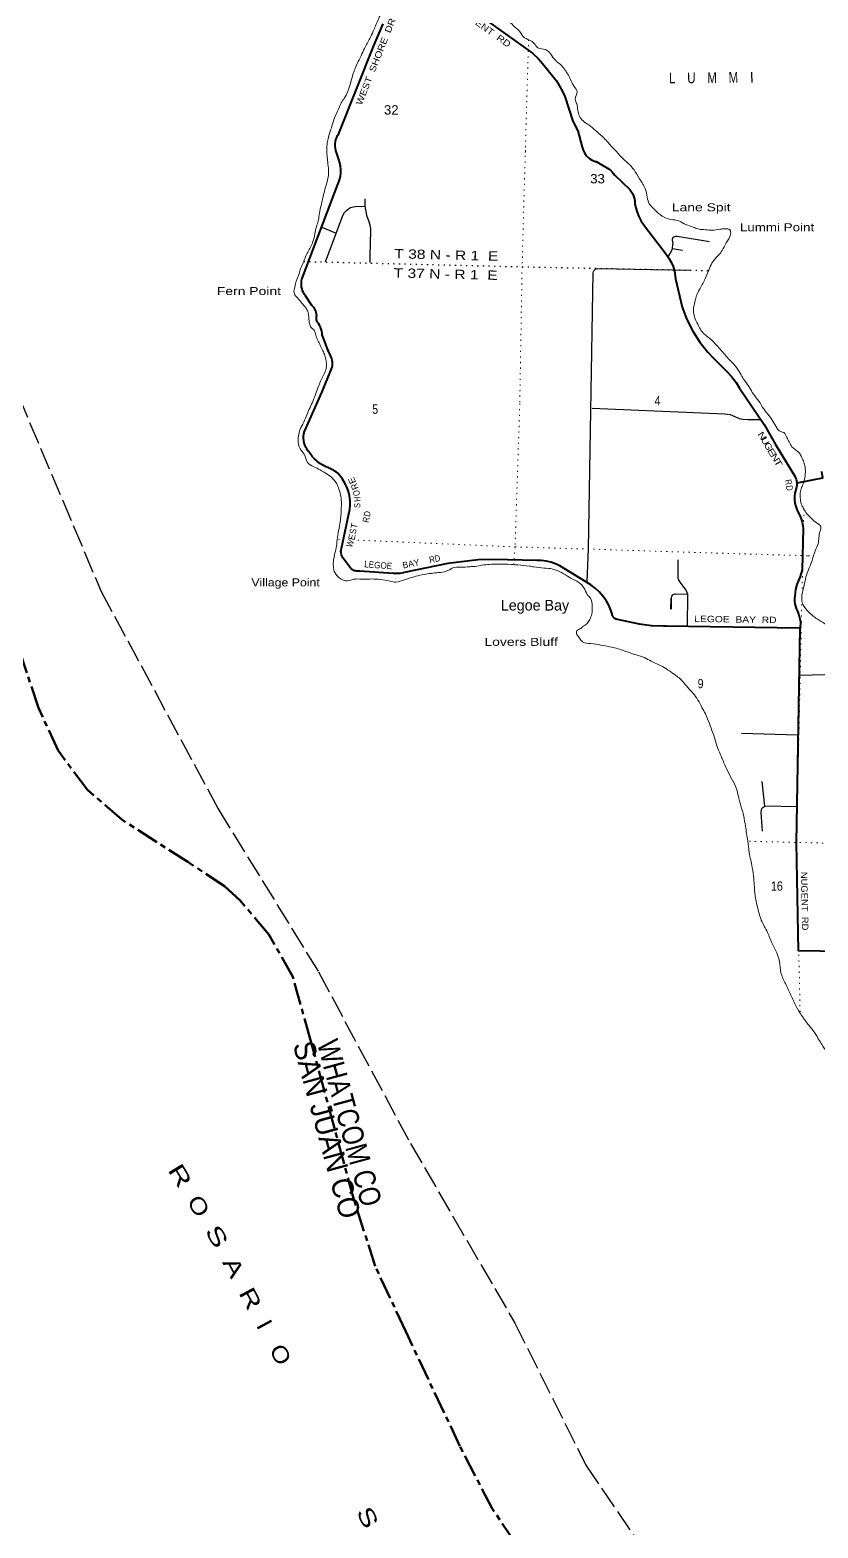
# Model space of a CAD drawing. Header units: feet. Extents: x -489137 to -242534, y 368785 to 558127.
# Drawn here: x -424215 to -409444, y 433304 to 461387 of the extents above; entities that cross this region are included whole.
import ezdxf

# ---------------------------------------------------------------- set-up
doc = ezdxf.new("R2010")
doc.units = ezdxf.units.FT
doc.header["$LTSCALE"] = 70
for name, pattern in [('DOTTED', [1.5, 0.3, -1.2]), ('LONG_DASH_SHORT_DASH', [9.9, 6, -1.2, 1.5, -1.2]), ('LONG_DASHED', [7.5, 6, -1.5])]:
    doc.linetypes.add(name, pattern=pattern)
for name, color, linetype, lineweight in [('11', 7, 'LONG_DASH_SHORT_DASH', 60), ('26', 7, 'Continuous', 40), ('27', 7, 'Continuous', 13), ('29', 7, 'Continuous', 25), ('33', 7, 'LONG_DASHED', 25), ('39', 7, 'Continuous', 13), ('6', 7, 'DOTTED', 25), ('7', 7, 'DOTTED', 13)]:
    doc.layers.add(name, color=color, linetype=linetype, lineweight=lineweight)
for name, color, linetype in [('12', 7, 'Continuous'), ('41', 7, 'Continuous'), ('42', 7, 'Continuous')]:
    doc.layers.add(name, color=color, linetype=linetype)

msp = doc.modelspace()

# ---------------------------------------------------------------- linework, layer by layer
at = {"layer": '11'}
msp.add_lwpolyline([(-415128.06, 433039.32), (-415549.34, 433668.82), (-416156.04, 434837.43), (-417171.81, 436985.37), (-417742.78, 438210.23), (-418144.67, 439461.84), (-418957.24, 442448.37), (-419287.44, 443639.68), (-419736.65, 444431.58), (-420276.04, 445067.3), (-420568.12, 445337.09), (-421255.98, 445789.53), (-422494.75, 446584.86), (-423139.83, 447142.95), (-423685.56, 447877.58), (-424055.2, 448681.17), (-424466.32, 449912.22)], dxfattribs=at)
at = {"layer": '26'}
for points in [[(-416560.43, 462217.79), (-414926.59, 461048.95), (-414799.1, 460953.04), (-414682.34, 460844.32), (-414577.59, 460723.99), (-414551.6, 460689.8), (-414347.81, 460433.97), (-414245.1, 460259.45), (-414189.33, 460142.85), (-414037.22, 459675.9), (-413946.72, 459495.68), (-413865.32, 459192.29), (-413855.03, 459155.42), (-413840.95, 459119.83), (-413823.22, 459085.9), (-413802.04, 459054.02), (-413777.64, 459024.52), (-413750.3, 458997.73)], [(-418558.62, 455225.37), (-418569.87, 455255.89), (-418584.25, 455285.06), (-418626.99, 455377.12), (-418740.32, 455673.22), (-418741.46, 455703.26), (-418746.53, 455741.95), (-418755.63, 455779.9), (-418768.64, 455816.69), (-418785.42, 455851.91), (-418805.8, 455885.19), (-418814.57, 455895.45), (-418823.61, 455908.36), (-418831.24, 455922.15), (-418837.4, 455936.66), (-418842, 455951.73), (-418845, 455967.2), (-418846.37, 455982.9), (-418846.09, 455998.66), (-418844.17, 456014.31), (-418840.62, 456029.66), (-418840.77, 456034.22), (-418843.31, 456061.37), (-418848.67, 456088.11), (-418856.8, 456114.14), (-418867.6, 456139.18), (-418880.97, 456162.95), (-418896.74, 456185.19), (-418914.76, 456205.67), (-418934.81, 456224.14), (-419051.56, 456405.01), (-419070.62, 456431.28), (-419089.18, 456463.01), (-419104.31, 456496.5), (-419115.87, 456531.39), (-419123.71, 456567.3), (-419127.76, 456603.84), (-419127.96, 456640.59), (-419124.32, 456677.17), (-419116.88, 456713.16), (-419105.72, 456748.18), (-418435.87, 458511.72), (-418432.23, 458520.55), (-418411.54, 458580.76), (-418397.25, 458642.81), (-418389.53, 458706.01), (-418388.46, 458769.66), (-418394.05, 458833.09), (-418406.24, 458895.58), (-418424.89, 458956.45), (-418456.82, 459054.33), (-418471.86, 459090.44), (-418483.72, 459129.77), (-418491.39, 459170.13), (-418494.81, 459211.08), (-418493.92, 459252.15), (-418488.75, 459292.91), (-418479.34, 459332.9), (-418465.81, 459371.69), (-418448.29, 459408.85), (-418426.99, 459443.98), (-417765.7, 461106.59), (-417592.22, 461504.85)], [(-413750.3, 458997.73), (-413720.3, 458973.95), (-413687.98, 458953.43), (-413653.7, 458936.41), (-413617.82, 458923.06), (-413603.37, 458918.85), (-413424.1, 458815.33), (-413391.69, 458799.36), (-413361.13, 458780.08), (-413332.75, 458757.71), (-413306.87, 458732.5), (-413283.76, 458704.72), (-413263.68, 458674.68), (-413261.98, 458671.78), (-412971.82, 458395.62), (-412945.19, 458358.85), (-412922.55, 458319.5), (-412904.15, 458278), (-412890.18, 458234.8), (-412880.81, 458190.38), (-412876.13, 458145.22), (-412875.58, 458120.19), (-412847.01, 458010.34), (-412807.11, 457904.08), (-412756.32, 457802.58), (-412699.76, 457713.35), (-412290.61, 457183.45), (-412239.89, 457110.8), (-412197.04, 457033.25), (-412162.53, 456951.63), (-412136.75, 456866.86), (-412119.96, 456779.86), (-412114.07, 456723.99), (-411989.85, 456190.98), (-411903.64, 455961.89), (-411793.96, 455743.06), (-411662.01, 455536.9), (-411509.23, 455345.66), (-411405.32, 455236.05), (-411162.87, 454991.41), (-411065.98, 454889.16), (-410980.3, 454777.33), (-410913.56, 454669.51), (-410452.24, 453988.87), (-410241.19, 453617.57), (-409878.15, 453020.03), (-409864.71, 452993.43), (-409854.12, 452965.56), (-409846.5, 452936.74), (-409841.94, 452907.28), (-409840.48, 452877.5), (-409842.14, 452847.74), (-409846.75, 452819.01), (-409876.12, 452705.77), (-409882.71, 452643.33), (-409882.74, 452580.53), (-409876.21, 452518.08), (-409863.18, 452456.65), (-409843.8, 452396.91), (-409818.29, 452339.54), (-409787.2, 452285.57), (-409760.72, 452223.88), (-409740.83, 452159.76), (-409727.75, 452093.9), (-409722.47, 452043.27), (-409740.8, 451267.23), (-409779.7, 451143.89), (-409791.92, 451112.5), (-409838.95, 450992.69), (-409865.86, 450899.91), (-409881.07, 450774.87), (-409885.29, 450727.17), (-409884.5, 450679.28), (-409878.7, 450631.74), (-409867.97, 450585.06), (-409852.42, 450539.76), (-409835.64, 450502.91), (-409806.39, 450425.89), (-409785.36, 450346.23), (-409775.85, 450290.88), (-409777.79, 450175.51)], [(-409777.79, 450175.51), (-409800.03, 450175.82), (-412289.05, 450211.06), (-412341.92, 450209.17), (-412566.53, 450215.67), (-412789.23, 450245.6), (-413205.18, 450336.73), (-413211.2, 450337.65), (-413222.8, 450340.37), (-413234.05, 450344.29), (-413244.83, 450349.37), (-413255.02, 450355.54), (-413264.5, 450362.74), (-413273.19, 450370.9), (-413280.97, 450379.91), (-413287.77, 450389.7), (-413293.5, 450400.14), (-413298.12, 450411.12), (-413301.56, 450422.52), (-413303.79, 450434.22), (-413327.73, 450508.2), (-413368.16, 450602.47), (-413418.21, 450692), (-413477.35, 450775.81), (-413544.93, 450852.98), (-413620.21, 450922.66), (-413702.35, 450984.09), (-414283.48, 451340.21), (-414286.83, 451342.03), (-414367.69, 451380.28), (-414452.11, 451409.87), (-414539.15, 451430.48), (-414627.87, 451441.87), (-414717.3, 451443.92), (-415541.13, 451462.15), (-415813.84, 451452.49), (-416385.43, 451387.83), (-417203.86, 451215.79), (-417216.5, 451212.55), (-417279.79, 451200.52), (-417343.99, 451195.16), (-417408.39, 451196.54), (-418034.8, 451241.11), (-418059.89, 451242.9), (-418084.8, 451241.77), (-418098.08, 451242.4), (-418115.64, 451245.1), (-418132.83, 451249.62), (-418149.45, 451255.91), (-418165.32, 451263.91), (-418180.27, 451273.52), (-418194.13, 451284.63), (-418350.71, 451488.73), (-418360.3, 451505.34), (-418370.07, 451526.74), (-418377.56, 451549.05), (-418382.67, 451572.01), (-418385.35, 451595.39), (-418385.58, 451618.91), (-418383.34, 451642.33), (-418378.67, 451665.39), (-418216.95, 452405.78), (-418211.76, 452481.03), (-418214.3, 452566.69), (-418225.78, 452651.62), (-418246.07, 452734.88), (-418274.95, 452815.57), (-418312.11, 452892.79), (-418357.14, 452965.71), (-418409.54, 453033.52), (-418422.73, 453050.61), (-418445.81, 453075.74), (-418471.4, 453098.33), (-418499.2, 453118.12), (-418528.93, 453134.9), (-418560.24, 453148.47), (-418724.25, 453230.34), (-418780.83, 453262.81), (-418833.88, 453301.12), (-418882.63, 453344.76), (-418926.56, 453393.27), (-418965.17, 453446.09), (-419017.81, 453517.74), (-419028.57, 453534.46), (-419048.41, 453571.28), (-419064.3, 453609.96), (-419076.06, 453650.09), (-419083.56, 453691.24), (-419086.72, 453732.94), (-419085.5, 453774.74), (-419079.92, 453816.19), (-419070.04, 453856.82), (-418744.87, 454589.15), (-418573.01, 455003.63), (-418561.19, 455033.32), (-418552.35, 455064.62), (-418546.83, 455096.68), (-418544.7, 455129.14), (-418545.96, 455161.64), (-418550.62, 455193.84), (-418558.62, 455225.37)], [(-409837.58, 452898.92), (-409351.58, 452990.91), (-409370.79, 453112.74)], [(-405834.55, 444061.08), (-409811.39, 444124.15), (-409845.55, 446150.45), (-409777.79, 450175.51)]]:
    msp.add_lwpolyline(points, dxfattribs=at)
at = {"layer": '29'}
for p, q in [((-417938.87, 458222.24), (-417936.25, 458084.3)), ((-418678.75, 457039.56), (-418349.7, 457910.87)), ((-418745.39, 457691.4), (-418477.95, 457575.29)), ((-417836.06, 457030.5), (-417830.23, 457511.76)), ((-412084.38, 457519.41), (-411480.63, 457422.45)), ((-412169.41, 457291.53), (-411983.42, 457261.66)), ((-413571.97, 456917.27), (-411829.2, 456885.48)), ((-413677.06, 454298.72), (-411190.71, 454191.09)), ((-412121.57, 450814.28), (-411885.47, 450813.37)), ((-411891, 450198.15), (-411885.47, 450813.37)), ((-412200.81, 450526.74), (-412195.3, 450734.66)), ((-409793.38, 449293.39), (-408846.81, 449314.85)), ((-410877.88, 448206.23), (-409822.01, 448176.23)), ((-410482.85, 446367.97), (-410508.49, 446720.56))]:
    msp.add_line(p, q, dxfattribs=at)
for points in [[(-418349.7, 457910.87), (-418320.24, 457964.83), (-418285.12, 458002.31), (-418245.31, 458035.11), (-418205.51, 458058.53), (-418154, 458072.59), (-418118.88, 458077.27), (-417936.25, 458084.3)], [(-417940.93, 458084.12), (-417905.81, 457917.97), (-417866.01, 457798.5), (-417837.91, 457700.11), (-417830.89, 457653.26), (-417830.25, 457510.26)], [(-412169.7, 457290.94), (-412163.58, 457363.93), (-412162.41, 457387.35), (-412171.77, 457449.43), (-412171.77, 457471.69), (-412167.09, 457486.92), (-412154.21, 457503.32), (-412143.68, 457511.51), (-412129.63, 457518.54), (-412112.07, 457522.06), (-412095.68, 457522.06), (-412084.38, 457519.41)], [(-412254.89, 457133.18), (-412218.6, 457194.09), (-412192.85, 457243.28), (-412169.41, 457291.53)], [(-413772.52, 451039.72), (-413746.25, 451660.76), (-413656.81, 456836.75)], [(-413656.81, 456836.75), (-413653.86, 456856.76), (-413646.84, 456869.64), (-413626.94, 456893.07), (-413615.23, 456903.61), (-413600.01, 456910.64), (-413570.73, 456917.25)], [(-411196.5, 454191.34), (-411147.46, 454186.17), (-411093.6, 454176.8), (-411002.29, 454141.66), (-410920.34, 454106.52), (-410885.22, 454097.15), (-410857.13, 454092.47), (-410751.77, 454085.44), (-410522.31, 454087.78)], [(-411885.47, 450813.37), (-411917.76, 450884.28), (-411934.15, 450913.56), (-412027.8, 451033.03), (-412050.05, 451067), (-412057.07, 451084.57), (-412062.92, 451108), (-412067.61, 451199.36), (-412063.31, 451454.3)], [(-412121.57, 450814.28), (-412133.17, 450812.83), (-412154.24, 450805.8), (-412165.94, 450799.94), (-412177.65, 450790.57), (-412189.36, 450770.66), (-412196.38, 450733.18), (-412199.89, 450528.2)], [(-409836.9, 446823.53), (-410441.79, 446833.23), (-410494.17, 447300.73)], [(-410508.49, 446720.56), (-410507, 446769.32), (-410495.29, 446795.09), (-410476.56, 446813.83), (-410441.79, 446833.23)]]:
    msp.add_lwpolyline(points, dxfattribs=at)
at = {"layer": '33'}
msp.add_lwpolyline([(-426314.02, 459821.27), (-425893.24, 458396.26), (-424835.99, 455479.94), (-422878.54, 450857.4), (-420686.19, 446783.29), (-418807.04, 443727.71), (-417084.48, 440515.43), (-415127.03, 437146.45), (-413795.96, 434482.61), (-412464.89, 432523.91), (-411055.53, 430721.9), (-409389.44, 428946.02), (-406768.21, 426227.9), (-404791.68, 424297.34), (-402450.11, 421978.14), (-401047.93, 420680.98), (-399649.54, 419576.25), (-398848.1, 419027.97), (-398185.69, 418610.63), (-397768.61, 418397.87), (-397309.2, 418254.73), (-396590.48, 418192.54)], dxfattribs=at)
at = {"layer": '39'}
for points in [[(-418165.27, 460552.07), (-418130.82, 460638.2), (-418081.44, 460756.33), (-418009.09, 460904.23), (-417947.15, 461040.26), (-417845.49, 461229.92), (-417779.55, 461363.82), (-417738.74, 461461.93), (-417678.71, 461602.05), (-417642.04, 461696.21), (-417611.98, 461768.29), (-417569.05, 461870.4), (-417532.68, 461952.44), (-417496.41, 462030.43), (-417476.84, 462086.59), (-417443.66, 462203.09), (-417464.82, 462246.09), (-417462.92, 462322.9), (-417441.88, 462520.61), (-417424.43, 462572.78), (-417465.65, 462703.24), (-417491, 462740.28), (-417529.84, 462803.93), (-417558.72, 462861.28), (-417559.1, 462928.04), (-417529.48, 462981.93), (-417482.29, 463011.11), (-417426.01, 462999.61), (-417310.7, 462923.96), (-417213.76, 462840.67), (-417116.88, 462755.35), (-417037.91, 462680.59), (-416966.72, 462618.16), (-416883.27, 462561.5), (-416744.18, 462467.06), (-416580.06, 462404.36), (-416428.06, 462341.97), (-416302.46, 462274.15), (-416168.88, 462202.1), (-416051.7, 462120.33), (-415961.82, 461996.76), (-415889.46, 461899.91), (-415791.77, 461846.94), (-415681.87, 461797.72), (-415515.68, 461737), (-415351.05, 461613.61), (-415229.73, 461535.79), (-415130.87, 461448.4), (-415022.37, 461342.57), (-414973.79, 461264.52), (-414850.26, 461194.73), (-414764.88, 461133.97), (-414698.23, 461051.43), (-414555.58, 461019.6), (-414427.33, 460895.09), (-414336.95, 460791.73), (-414261.73, 460729.2), (-414187.2, 460638.36), (-414138.47, 460566.37), (-414084.58, 460457.84), (-414013.07, 460326.63), (-413958.98, 460226.19), (-413996.65, 460091.59), (-413966.54, 460001.85), (-413947.43, 459875.97), (-413913.58, 459774), (-413849.2, 459681.4), (-413737.93, 459605.84), (-413623.12, 459509.98), (-413478.72, 459385.06), (-413321.39, 459211.29), (-413222.88, 459109.75), (-413093.07, 458966.99), (-412978.36, 458867.08), (-412868.73, 458724.82), (-412765.77, 458558.45), (-412754.05, 458541.98), (-412703.7, 458453.76), (-412651.11, 458292.67), (-412618.31, 458148.25), (-412571.45, 458082.37), (-412472.84, 457984.88), (-412326.03, 457876.09), (-412165.55, 457829.67), (-412050.96, 457806.63), (-411919.3, 457738.66), (-411785.07, 457692.89), (-411691.03, 457656.19), (-411551.96, 457642.66), (-411426.98, 457631.49), (-411285.09, 457650.26), (-411189.9, 457660.05), (-411095.5, 457637.51), (-411083.26, 457560.34), (-411164.13, 457394.44), (-411240.31, 457254.72), (-411313.38, 457159.43)], [(-418165.27, 460552.07), (-418317.44, 460116.88), (-418380.46, 460019.31), (-418433.78, 459905.33), (-418504.5, 459741.2), (-418550.15, 459610.85), (-418583.18, 459500.41), (-418622.62, 459375.97), (-418643.49, 459267.26), (-418654.11, 459164.36), (-418645.19, 459034.68), (-418634.2, 458906.98), (-418619.57, 458763.01), (-418622.32, 458651.82), (-418663.01, 458476.85), (-418707.23, 458322.18), (-418734.26, 458209.58), (-418759.26, 458096.92), (-418791.02, 457956.11), (-418810.77, 457810.96), (-418845.87, 457698.54), (-418875.56, 457559.71), (-418911.36, 457419), (-418954.29, 457316.89), (-419007.11, 457223.12), (-419051.76, 457133.2), (-419094.94, 457020.98), (-419142.2, 456906.85), (-419188.05, 456768.41), (-419233.39, 456650.18), (-419251.54, 456569.72), (-419264.96, 456517.46), (-419251.1, 456424.07), (-419182.38, 456343.5), (-419123.6, 456269.23), (-419045.09, 456176.28), (-419008.37, 456108.63), (-418990.53, 456013.12), (-418984.25, 455940.15), (-418975.5, 455885.32), (-418947.11, 455807.76), (-418893.6, 455765.99), (-418857.68, 455665.99), (-418819.7, 455567.97), (-418773.58, 455471.76), (-418725.55, 455371.47), (-418689.24, 455287.65), (-418663.57, 455181.83), (-418671.9, 455008.08), (-418720.88, 454906.13), (-418810.98, 454693.93), (-418864.95, 454553.67), (-418921.14, 454405.37), (-418980.82, 454279.4), (-419049.62, 454111.18), (-419121.96, 453963.28), (-419171.55, 453837.07), (-419186.76, 453712.03), (-419148.75, 453533.1), (-419074.47, 453432.16), (-419013.55, 453280.98), (-418896.38, 453199.21), (-418774.61, 453139.58), (-418673.04, 453080.45), (-418565.9, 453000.95), (-418465.83, 452881.17), (-418423.9, 452779.01), (-418386.91, 452640.55), (-418379.17, 452545.29), (-418378.74, 452480.55), (-418387.82, 452276.48), (-418421.93, 452040.66), (-418450.35, 451871.45), (-418472.37, 451716.24), (-418497.97, 451579.32), (-418528.22, 451418.25), (-418525, 451302.87), (-418502.87, 451217.38), (-418392.65, 451099.37), (-418298.65, 451060.65), (-418144.4, 451089.22), (-417992.77, 451093.59), (-417800.81, 451094.94), (-417645.44, 451087.07), (-417468.46, 451054.41), (-417355.75, 451037.48), (-417195.04, 451082.07), (-417050.54, 451125.04), (-416910.17, 451164.07), (-416725.54, 451195.94), (-416591.78, 451212.88), (-416445.86, 451231.54), (-416347.95, 451269.59), (-416288.54, 451302.52), (-416150.85, 451315.32), (-415970.8, 451325.05), (-415869.65, 451330.65)], [(-411313.38, 457159.43), (-411432.01, 457018.73), (-411493.96, 456882.71), (-411568.97, 456708.57), (-411668.6, 456518.86), (-411719.81, 456408.87), (-411748.6, 456306.42), (-411778.99, 456139.28), (-411733.46, 455937.91), (-411664.02, 455804.73), (-411629.17, 455743.19), (-411542.33, 455660.14), (-411378.29, 455512.5), (-411277.96, 455402.83), (-411128.66, 455231.27), (-410996.78, 455090.48), (-410903.25, 454950.64), (-410839.27, 454841.86), (-410730.05, 454683.43), (-410656.37, 454558.23), (-410554.47, 454430.32), (-410467.01, 454290.62), (-410382.73, 454185.39), (-410289.06, 454051.61), (-410219.32, 453930.55), (-410174.23, 453874.83), (-410088.26, 453838.33), (-410029.83, 453749.92), (-409985.44, 453665.9), (-409935.19, 453573.64), (-409808.37, 453473.43), (-409759.79, 453395.37), (-409719.54, 453307.41), (-409689.53, 453213.62), (-409682.23, 453100.17), (-409697.84, 452958.96), (-409724.06, 452878.7), (-409760.73, 452784.53), (-409781.35, 452685.92), (-409775.57, 452592.74), (-409748.08, 452478.79), (-409713.38, 452411.18), (-409655.06, 452318.73), (-409572.25, 452235.78), (-409491.27, 452160.97), (-409394.33, 452077.68), (-409406.52, 451993.03), (-409427.79, 451868.14), (-409444.77, 451753.26), (-409496.42, 451625.08), (-409535.56, 451512.77), (-409579.34, 451376.3), (-409637.35, 451236.13), (-409679.1, 451099.61), (-409715.55, 450932.62), (-409742.68, 450815.97), (-409746.02, 450680.53), (-409704.15, 450576.34), (-409586.2, 450443.99), (-409421.56, 450320.6), (-409282.32, 450232.22), (-409111.51, 450031.82), (-408937.22, 449889.99), (-408783.48, 449734.51), (-408644.84, 449621.87), (-408472.23, 449494.24), (-408281.29, 449372.23), (-408160.97, 449253.98), (-408009.77, 449159.24), (-407793.09, 449016.37), (-407652.93, 448883.47), (-407449.58, 448773.29), (-407358.75, 448688.12), (-407318.37, 448523.29), (-407282.36, 448427.34), (-407105.78, 448214.65), (-406985.39, 448017.51), (-406910.69, 447851.84), (-406777.39, 447686.74), (-406710.26, 447541.48), (-406666.57, 447429.15), (-406589.65, 447271.51), (-406433.52, 447049.22), (-406348.07, 446909.57), (-406244.46, 446769.48), (-406103.6, 446664.88), (-406069.6, 446568.98), (-406033.12, 446410.31), (-406028.63, 446264.56), (-405955.21, 445965.42), (-405871.56, 445753), (-405763.01, 445485.35), (-405735.8, 445278.36), (-405683.66, 445099.08), (-405655.85, 444916.35), (-405640.4, 444723.81), (-405618.07, 444482.56)], [(-415869.65, 451330.65), (-415608.09, 451368.73), (-415430.16, 451374.47), (-415197.97, 451368.76), (-415070.97, 451357.55), (-414851.29, 451335.97), (-414768.81, 451321.8), (-414581.43, 451301.01), (-414416.27, 451280.77), (-414336.15, 451252.51), (-414176.52, 451171.72), (-414041.17, 451089.51), (-413895.73, 451007.05), (-413817.61, 450897.92), (-413749.84, 450778.94), (-413700.76, 450721.1), (-413679.58, 450597.19), (-413683.52, 450437.49), (-413724.43, 450335.34), (-413770.65, 450263.65), (-413840.64, 450210.76), (-413908.62, 450157.82), (-413966.1, 450120.8), (-413963.66, 450056.01), (-413914.83, 449988.06), (-413857.98, 449917.89), (-413701.19, 449885.72), (-413518.05, 449856.94), (-413286.86, 449810.81), (-413046.22, 449738.14), (-412853.88, 449672.73), (-412695.52, 449622.32), (-412574.01, 449552.58), (-412360.21, 449456.3), (-412230.97, 449372.22), (-412109.8, 449288.33), (-411957.68, 449149.07), (-411857.6, 449029.29), (-411810.39, 448977.56), (-411718.29, 448862.02), (-411635.07, 448714.34), (-411513.71, 448474.7), (-411449.35, 448299.16), (-411385.05, 448121.61), (-411334.68, 447952.48), (-411279.42, 447817.62), (-411243.2, 447729.75), (-411170.37, 447570.19), (-411091.78, 447398.35), (-410995.07, 447224.04), (-410921, 446951.17), (-410837.48, 446651.78), (-410805.83, 446460.87), (-410760.12, 446184.65), (-410733.11, 445969.58), (-410677.41, 445689.07), (-410648.37, 445473.95), (-410637.99, 445321.99), (-410615.06, 445104.99), (-410575.08, 444923.99), (-410494.5, 444669.17), (-410378.9, 444441.8), (-410337.03, 444337.61), (-410165.34, 443926.82), (-410138.53, 443703.66), (-410054.43, 443509.44), (-409954.68, 443294.6), (-409852.92, 443079.71), (-409751.97, 442913.39), (-409632.75, 442750.66), (-409511.36, 442593.95), (-409416.22, 442437.89), (-409352.04, 442337.19), (-409254.53, 442195.23), (-409162.63, 442071.61), (-409059.96, 441893.11), (-408996.92, 441745.92), (-408937.13, 441631.18), (-408880.6, 441465.95), (-408858.37, 441220.65), (-408850.75, 441038.42), (-408848.99, 440864.42), (-408859.64, 440678.59), (-408869.44, 440527.13), (-408867.08, 440377.38), (-408866.9, 440302.54), (-408807.66, 440165.56), (-408770.09, 440132.27), (-408693.77, 439950.38), (-408654.72, 439813.89), (-408610.01, 439661.09), (-408524.14, 439456.71), (-408448.59, 439325.39), (-408349.36, 439171.25), (-408250.55, 439081.84), (-408123.16, 438922.96), (-408060.17, 438773.76)]]:
    msp.add_spline(points, degree=3, dxfattribs=at)
at = {"layer": '6'}
msp.add_lwpolyline([(-419084.87, 457046.98), (-414991.49, 456948.44), (-411496.47, 456876.86)], dxfattribs=at)
at = {"layer": '7'}
for p, q in [((-414870.27, 461206.63), (-414930.55, 459089.26)), ((-418432.98, 451838.66), (-418326.21, 451834.08)), ((-405987.12, 446063.3), (-410759.19, 446178.56))]:
    msp.add_line(p, q, dxfattribs=at)
for points in [[(-414929.31, 459132.79), (-414991.49, 456948.44), (-415034.6, 454384.68), (-415123.2, 451696.63), (-415148.33, 451364.56)], [(-409709.85, 452404.87), (-409847.8, 446150.09), (-409780.48, 442955.08)], [(-418070.55, 451823.11), (-415123.2, 451696.63), (-409628.09, 451529.2), (-409531.54, 451524.42)]]:
    msp.add_lwpolyline(points, dxfattribs=at)

# ---------------------------------------------------------------- texts
at = {"layer": '12'}
for s, width, p in [('SAN JUAN CO', 0.95, (-419289.38, 442366.3)), ('WHATCOM CO', 0.85, (-418838.58, 442393.26))]:
    msp.add_text(s, height=400, rotation=285.242, dxfattribs=dict(at, width=width)).set_placement(p)
at = {"layer": '27'}
for s, rotation, width, p in [('NUGENT  RD', 324.42, 1.2, (-416231.25, 461748.68)), ('WEST  SHORE  DR', 68.31, 1.2, (-417999.32, 459968.28)), ('N', 302.223, 1.3, (-410583.21, 453810.02)), ('U', 298.654, 1.2, (-410520.89, 453712.13)), ('G', 298.436, 1.1, (-410461.01, 453612.5)), ('E', 300.541, 1.35, (-410401.33, 453504.13)), ('N', 301.71, 1.3, (-410338.4, 453405.01)), ('T', 301.075, 1.55, (-410281.09, 453306.69)), ('E', 112.412, 1.15, (-418100.61, 452906.36)), ('O', 100.198, 0.8, (-418027.77, 452662.84)), ('R', 281.229, 0.85, (-410067.33, 452948.49)), ('D', 277.898, 0.8, (-410045.34, 452842.3)), ('S', 87.977, 0.75, (-418023.62, 452425.35)), ('H', 92.475, 0.65, (-418019.1, 452545.73)), ('R', 78.057, 0.85, (-417867.71, 452143.06)), ('D', 77.498, 0.85, (-417846.25, 452254.1)), ('S', 78.802, 0.9, (-418110.31, 451930.14)), ('T', 79.121, 1.05, (-418088.22, 452029.67)), ('W', 69.446, 0.9, (-418182.05, 451676.07)), ('LEGOE', 355.93, 0.95, (-417954.05, 451313.88)), ('RD', 11.871, 0.9, (-416718.94, 451390.18)), ('LEGOE  BAY  RD', 359.189, 1.2, (-411763.87, 450288.93)), ('NUGENT  RD', 271.207, 1.1, (-409766.28, 445604.11))]:
    msp.add_text(s, height=120, rotation=rotation, dxfattribs=dict(at, width=width)).set_placement(p)
for s, rotation, p in [('R', 110.942, (-418054.38, 452794.66)), ('E', 75.933, (-418136.1, 451813.68)), ('BAY', 11.871, (-417219.1, 451290.13))]:
    msp.add_text(s, height=120, rotation=rotation, dxfattribs=at).set_placement(p)
at = {"layer": '41'}
for s, height, rotation, width, p in [('L', 200, 0.5, 0.8, (-412236.48, 460386.75)), ('U', 200, 0.5, 0.8, (-411894.76, 460389.73)), ('M', 200, 0.5, 0.8, (-411518.39, 460393.02)), ('M', 200, 0.5, 0.8, (-411119.98, 460396.49)), ('R', 300, 301.334, 1.5, (-421642.02, 440017.29)), ('O', 300, 301.334, 1.25, (-421284.14, 439429.48)), ('S', 300, 300.583, 1.55, (-420945.92, 438873.95)), ('A', 300, 298.233, 1.4, (-420617.32, 438285.69)), ('R', 300, 298.233, 1.4, (-420309.65, 437712.68)), ('I', 300, 298.233, 1.2, (-419984.1, 437106.36)), ('O', 300, 298.233, 1.2, (-419739.01, 436649.89)), ('S', 300, 296.689, 1.45, (-418106.79, 433609.97))]:
    msp.add_text(s, height=height, rotation=rotation, dxfattribs=dict(at, width=width)).set_placement(p)
msp.add_text('I', height=200, rotation=0.5, dxfattribs=at).set_placement((-410721.56, 460399.97))
msp.add_text('Legoe Bay', height=200, dxfattribs=at).set_placement((-415388.29, 450503.85))
at = {"layer": '42'}
for s, width, p in [('Lane Spit', 1.3, (-412185.1, 457988.38)), ('Lummi Point', 1.25, (-410909.52, 457613.48)), ('Fern Point', 1.3, (-420712.94, 456418.27)), ('Village Point', 1.15, (-420065.17, 450956.79)), ('Lovers Bluff', 1.3, (-415697.05, 449841.64))]:
    msp.add_text(s, height=150, dxfattribs=dict(at, width=width)).set_placement(p)
at = {"layer": '6', "width": 1.25}
for s, p in [('T 38 N - R 1  E', (-417388.74, 457106.73)), ('T 37 N - R 1  E', (-417400.83, 456747.93))]:
    msp.add_text(s, height=175, rotation=358.621, dxfattribs=at).set_placement(p)
at = {"layer": '7'}
for s, width, p in [('32', 1.05, (-417579.64, 459801.94)), ('33', 1.05, (-413713.9, 458511.18)), ('4', 0.85, (-412507.99, 454350.45)), ('5', 0.85, (-417800.79, 454191.53)), ('9', 0.85, (-411700.81, 449046.94)), ('16', 0.85, (-410326.49, 445250.98))]:
    msp.add_text(s, height=175, dxfattribs=dict(at, width=width)).set_placement(p)

doc.saveas('drawing.dxf')
